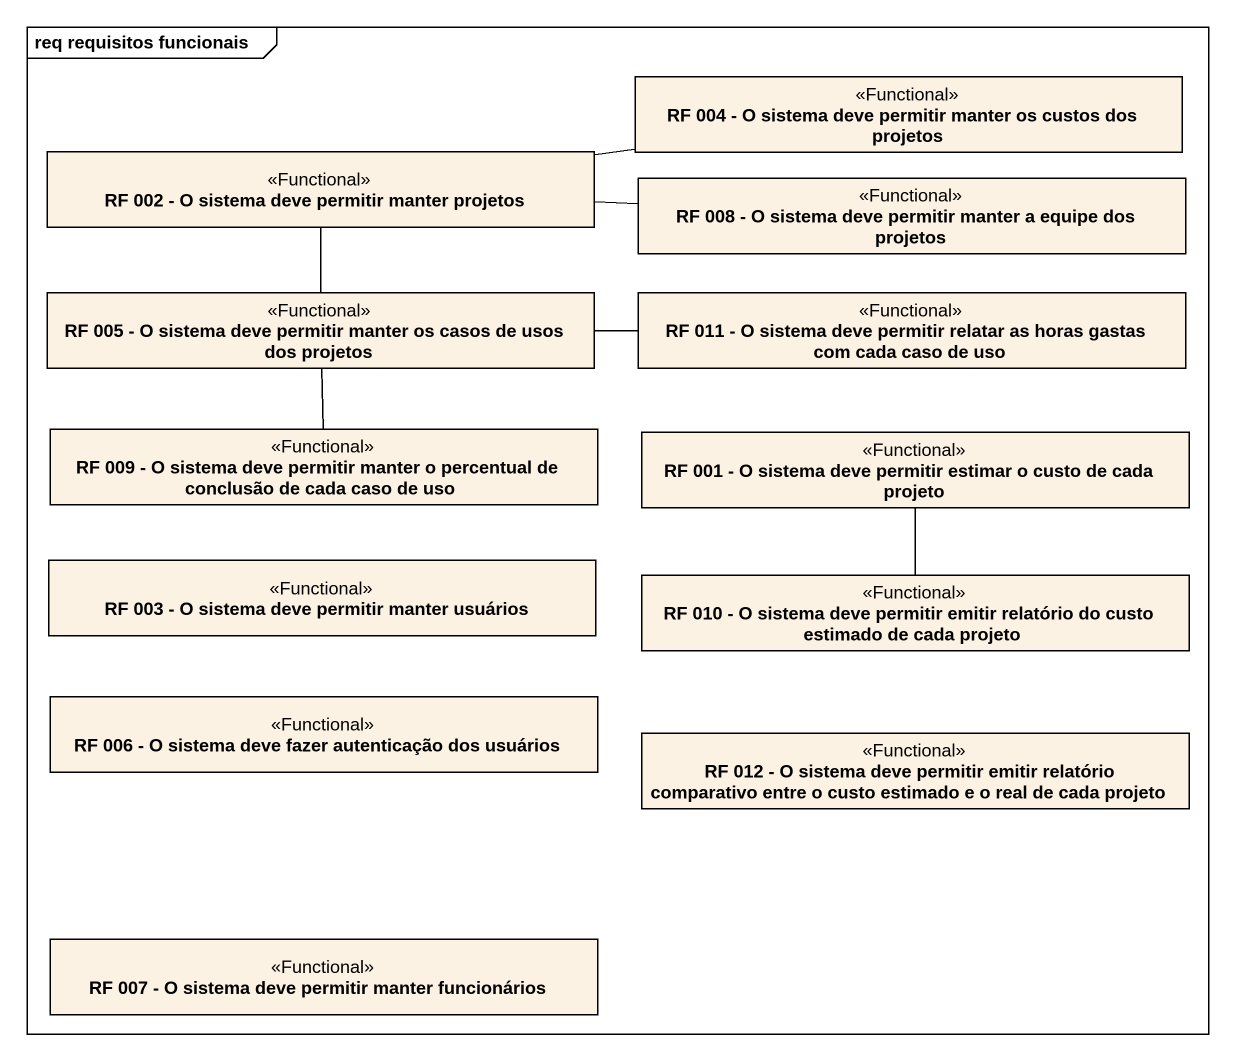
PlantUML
@startuml
mainframe req requisitos funcionais
hide circle
hide empty members
class "RF 004 - O sistema deve permitir manter os custos dos projetos" as RF_004_O_sistema_deve <<Functional>>
class "RF 002 - O sistema deve permitir manter projetos" as RF_002_O_sistema_deve <<Functional>>
class "RF 008 - O sistema deve permitir manter a equipe dos projetos" as RF_008_O_sistema_deve <<Functional>>
class "RF 005 - O sistema deve permitir manter os casos de usos dos projetos" as RF_005_O_sistema_deve <<Functional>>
class "RF 011 - O sistema deve permitir relatar as horas gastas com cada caso de uso" as RF_011_O_sistema_deve <<Functional>>
class "RF 009 - O sistema deve permitir manter o percentual de conclusão de cada caso de uso" as RF_009_O_sistema_deve <<Functional>>
class "RF 001 - O sistema deve permitir estimar o custo de cada projeto" as RF_001_O_sistema_deve <<Functional>>
class "RF 003 - O sistema deve permitir manter usuários" as RF_003_O_sistema_deve <<Functional>>
class "RF 010 - O sistema deve permitir emitir relatório do custo estimado de cada projeto" as RF_010_O_sistema_deve <<Functional>>
class "RF 006 - O sistema deve fazer autenticação dos usuários" as RF_006_O_sistema_deve_fazer <<Functional>>
class "RF 012 - O sistema deve permitir emitir relatório comparativo entre o custo estimado e o real de cada projeto" as RF_012_O_sistema_deve <<Functional>>
class "RF 007 - O sistema deve permitir manter funcionários" as RF_007_O_sistema_deve <<Functional>>
RF_002_O_sistema_deve -right- RF_004_O_sistema_deve
RF_002_O_sistema_deve -right- RF_008_O_sistema_deve
RF_002_O_sistema_deve -- RF_005_O_sistema_deve
RF_011_O_sistema_deve -left- RF_005_O_sistema_deve
RF_009_O_sistema_deve -up- RF_005_O_sistema_deve
RF_001_O_sistema_deve -- RF_010_O_sistema_deve
@enduml
